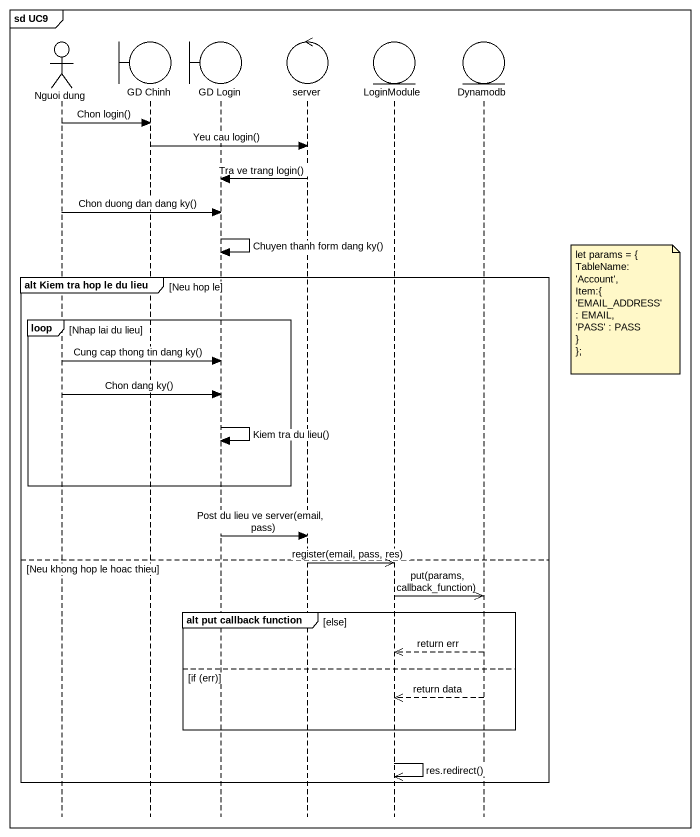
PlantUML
@startuml
mainframe sd UC9
hide footbox
actor "Nguoi dung" as Nguoi_dung
boundary "GD Chinh" as GD_Chinh
boundary "GD Login" as GD_Login
control server
entity LoginModule
entity Dynamodb

Nguoi_dung -> GD_Chinh : Chon login()
GD_Chinh -> server : Yeu cau login()
server -> GD_Login : Tra ve trang login()
Nguoi_dung -> GD_Login : Chon duong dan dang ky()
GD_Login -> GD_Login : Chuyen thanh form dang ky()
group alt Kiem tra hop le du lieu [Neu hop le]
  note right of Dynamodb
    let params = {
    TableName: 'Account',
    Item:{
    ~'EMAIL_ADDRESS' : EMAIL,
    ~'PASS' : PASS
    ~}
    ~};
  end note
  loop Nhap lai du lieu
    Nguoi_dung -> GD_Login : Cung cap thong tin dang ky()
    Nguoi_dung -> GD_Login : Chon dang ky()
    GD_Login -> GD_Login : Kiem tra du lieu()
  end
  GD_Login -> server : Post du lieu ve server(email, pass)
else Neu khong hop le hoac thieu
  server ->> LoginModule : register(email, pass, res)
  LoginModule ->> Dynamodb : put(params, callback_function)
  group alt put callback function [else]
    Dynamodb -->> LoginModule : return err
  else if (err)
    Dynamodb -->> LoginModule : return data
  end
  LoginModule ->> LoginModule : res.redirect()
end
@enduml
